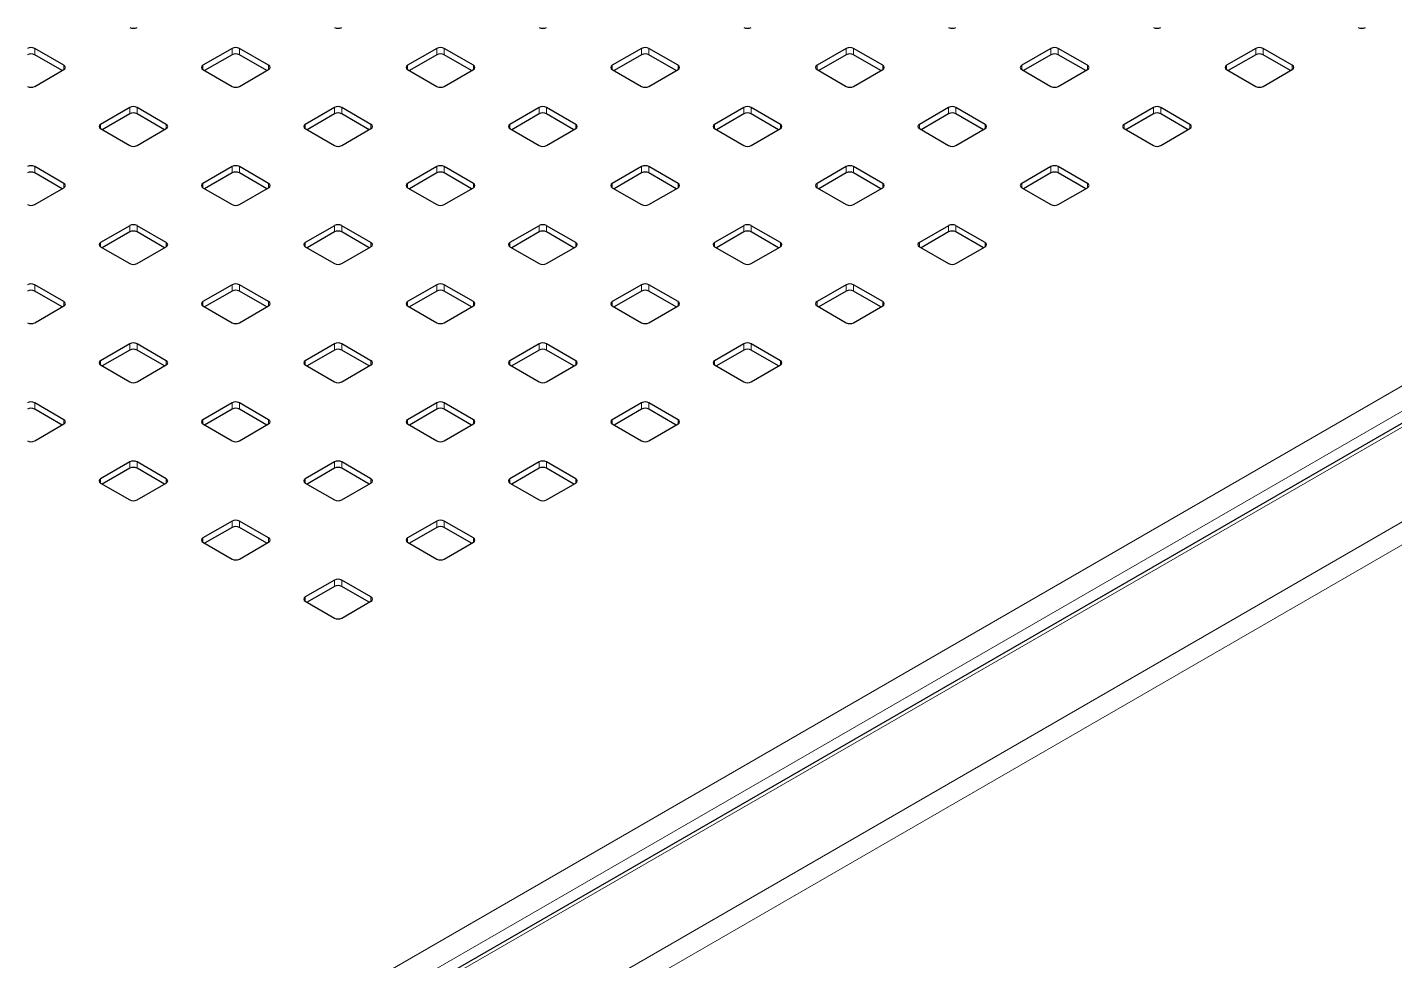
# Model space of a CAD drawing. Header units: millimetres. Extents: x -218071 to -203542, y 15363 to 51382.
# Drawn here: x -216949.65 to -216923.21, y 51084.03 to 51102.08 of the extents above; entities that cross this region are included whole.
import ezdxf

# ---------------------------------------------------------------- set-up
doc = ezdxf.new("R2010")
doc.units = ezdxf.units.MM
doc.header["$LTSCALE"] = 4
doc.layers.add('TPF-EQUIPEMENT', color=7, linetype='Continuous')

msp = doc.modelspace()

# ---------------------------------------------------------------- linework, layer by layer
at = {"layer": 'TPF-EQUIPEMENT', "color": 7, "linetype": 'Continuous', "lineweight": 25}
for p, q in [((-216812.005, 51158.526), (-216949.325, 51079.272)), ((-216948.947, 51101.35), (-216949.513, 51101.676)), ((-216948.983, 51101.248), (-216949.513, 51101.554)), ((-216945.695, 51101.676), (-216946.26, 51101.35)), ((-216945.695, 51101.554), (-216946.225, 51101.248)), ((-216944.988, 51101.35), (-216945.553, 51101.676)), ((-216945.023, 51101.248), (-216945.553, 51101.554)), ((-216941.735, 51101.676), (-216942.301, 51101.35)), ((-216941.735, 51101.554), (-216942.265, 51101.248)), ((-216941.028, 51101.35), (-216941.594, 51101.676)), ((-216941.063, 51101.248), (-216941.594, 51101.554)), ((-216937.775, 51101.676), (-216938.341, 51101.35)), ((-216937.775, 51101.554), (-216938.305, 51101.248)), ((-216937.068, 51101.35), (-216937.634, 51101.676)), ((-216937.104, 51101.248), (-216937.634, 51101.554)), ((-216933.815, 51101.676), (-216934.381, 51101.35)), ((-216933.815, 51101.554), (-216934.346, 51101.248)), ((-216933.108, 51101.35), (-216933.674, 51101.676)), ((-216933.144, 51101.248), (-216933.674, 51101.554)), ((-216929.856, 51101.676), (-216930.421, 51101.35)), ((-216929.856, 51101.554), (-216930.386, 51101.248)), ((-216929.148, 51101.35), (-216929.714, 51101.676)), ((-216929.184, 51101.248), (-216929.714, 51101.554)), ((-216925.896, 51101.676), (-216926.461, 51101.35)), ((-216925.896, 51101.554), (-216926.426, 51101.248)), ((-216925.189, 51101.35), (-216925.754, 51101.676)), ((-216925.224, 51101.248), (-216925.754, 51101.554)), ((-216949.513, 51100.942), (-216948.947, 51101.268)), ((-216946.26, 51101.268), (-216945.695, 51100.942)), ((-216945.553, 51100.942), (-216944.988, 51101.268)), ((-216942.301, 51101.268), (-216941.735, 51100.942)), ((-216941.594, 51100.942), (-216941.028, 51101.268)), ((-216938.341, 51101.268), (-216937.775, 51100.942)), ((-216937.634, 51100.942), (-216937.068, 51101.268)), ((-216934.381, 51101.268), (-216933.815, 51100.942)), ((-216933.674, 51100.942), (-216933.108, 51101.268)), ((-216930.421, 51101.268), (-216929.856, 51100.942)), ((-216929.714, 51100.942), (-216929.148, 51101.268)), ((-216926.461, 51101.268), (-216925.896, 51100.942)), ((-216925.754, 51100.942), (-216925.189, 51101.268)), ((-216947.675, 51100.534), (-216948.24, 51100.207)), ((-216946.968, 51100.207), (-216947.533, 51100.534)), ((-216943.715, 51100.534), (-216944.281, 51100.207)), ((-216943.008, 51100.207), (-216943.573, 51100.534)), ((-216939.755, 51100.534), (-216940.321, 51100.207)), ((-216939.048, 51100.207), (-216939.614, 51100.534)), ((-216935.795, 51100.534), (-216936.361, 51100.207)), ((-216935.088, 51100.207), (-216935.654, 51100.534)), ((-216931.836, 51100.534), (-216932.401, 51100.207)), ((-216931.128, 51100.207), (-216931.694, 51100.534)), ((-216927.876, 51100.534), (-216928.441, 51100.207)), ((-216927.169, 51100.207), (-216927.734, 51100.534)), ((-216947.675, 51100.411), (-216948.205, 51100.105)), ((-216947.003, 51100.105), (-216947.533, 51100.411)), ((-216943.715, 51100.411), (-216944.245, 51100.105)), ((-216943.043, 51100.105), (-216943.573, 51100.411)), ((-216939.755, 51100.411), (-216940.285, 51100.105)), ((-216939.083, 51100.105), (-216939.614, 51100.411)), ((-216935.795, 51100.411), (-216936.326, 51100.105)), ((-216935.124, 51100.105), (-216935.654, 51100.411)), ((-216931.836, 51100.411), (-216932.366, 51100.105)), ((-216931.164, 51100.105), (-216931.694, 51100.411)), ((-216927.876, 51100.411), (-216928.406, 51100.105)), ((-216927.204, 51100.105), (-216927.734, 51100.411)), ((-216948.24, 51100.125), (-216947.675, 51099.799)), ((-216947.533, 51099.799), (-216946.968, 51100.125)), ((-216944.281, 51100.125), (-216943.715, 51099.799)), ((-216943.573, 51099.799), (-216943.008, 51100.125)), ((-216940.321, 51100.125), (-216939.755, 51099.799)), ((-216939.614, 51099.799), (-216939.048, 51100.125)), ((-216936.361, 51100.125), (-216935.795, 51099.799)), ((-216935.654, 51099.799), (-216935.088, 51100.125)), ((-216932.401, 51100.125), (-216931.836, 51099.799)), ((-216931.694, 51099.799), (-216931.128, 51100.125)), ((-216928.441, 51100.125), (-216927.876, 51099.799)), ((-216927.734, 51099.799), (-216927.169, 51100.125)), ((-216948.947, 51099.064), (-216949.513, 51099.391)), ((-216945.695, 51099.391), (-216946.26, 51099.064)), ((-216944.988, 51099.064), (-216945.553, 51099.391)), ((-216941.735, 51099.391), (-216942.301, 51099.064)), ((-216941.028, 51099.064), (-216941.594, 51099.391)), ((-216937.775, 51099.391), (-216938.341, 51099.064)), ((-216937.068, 51099.064), (-216937.634, 51099.391)), ((-216933.815, 51099.391), (-216934.381, 51099.064)), ((-216933.108, 51099.064), (-216933.674, 51099.391)), ((-216929.856, 51099.391), (-216930.421, 51099.064)), ((-216929.148, 51099.064), (-216929.714, 51099.391)), ((-216948.983, 51098.962), (-216949.513, 51099.268)), ((-216945.695, 51099.268), (-216946.225, 51098.962)), ((-216945.023, 51098.962), (-216945.553, 51099.268)), ((-216941.735, 51099.268), (-216942.265, 51098.962)), ((-216941.063, 51098.962), (-216941.594, 51099.268)), ((-216937.775, 51099.268), (-216938.305, 51098.962)), ((-216937.104, 51098.962), (-216937.634, 51099.268)), ((-216933.815, 51099.268), (-216934.346, 51098.962)), ((-216933.144, 51098.962), (-216933.674, 51099.268)), ((-216929.856, 51099.268), (-216930.386, 51098.962)), ((-216929.184, 51098.962), (-216929.714, 51099.268)), ((-216949.513, 51098.656), (-216948.947, 51098.983)), ((-216946.26, 51098.983), (-216945.695, 51098.656)), ((-216945.553, 51098.656), (-216944.988, 51098.983)), ((-216942.301, 51098.983), (-216941.735, 51098.656)), ((-216941.594, 51098.656), (-216941.028, 51098.983)), ((-216938.341, 51098.983), (-216937.775, 51098.656)), ((-216937.634, 51098.656), (-216937.068, 51098.983)), ((-216934.381, 51098.983), (-216933.815, 51098.656)), ((-216933.674, 51098.656), (-216933.108, 51098.983)), ((-216930.421, 51098.983), (-216929.856, 51098.656)), ((-216929.714, 51098.656), (-216929.148, 51098.983)), ((-216947.675, 51098.248), (-216948.24, 51097.922)), ((-216947.675, 51098.126), (-216948.205, 51097.82)), ((-216946.968, 51097.922), (-216947.533, 51098.248)), ((-216947.003, 51097.82), (-216947.533, 51098.126)), ((-216943.715, 51098.248), (-216944.281, 51097.922)), ((-216943.715, 51098.126), (-216944.245, 51097.82)), ((-216943.008, 51097.922), (-216943.573, 51098.248)), ((-216943.043, 51097.82), (-216943.573, 51098.126)), ((-216939.755, 51098.248), (-216940.321, 51097.922)), ((-216939.755, 51098.126), (-216940.285, 51097.82)), ((-216939.048, 51097.922), (-216939.614, 51098.248)), ((-216939.083, 51097.82), (-216939.614, 51098.126)), ((-216935.795, 51098.248), (-216936.361, 51097.922)), ((-216935.795, 51098.126), (-216936.326, 51097.82)), ((-216935.088, 51097.922), (-216935.654, 51098.248)), ((-216935.124, 51097.82), (-216935.654, 51098.126)), ((-216931.836, 51098.248), (-216932.401, 51097.922)), ((-216931.836, 51098.126), (-216932.366, 51097.82)), ((-216931.128, 51097.922), (-216931.694, 51098.248)), ((-216931.164, 51097.82), (-216931.694, 51098.126)), ((-216948.24, 51097.84), (-216947.675, 51097.514)), ((-216947.533, 51097.514), (-216946.968, 51097.84)), ((-216944.281, 51097.84), (-216943.715, 51097.514)), ((-216943.573, 51097.514), (-216943.008, 51097.84)), ((-216940.321, 51097.84), (-216939.755, 51097.514)), ((-216939.614, 51097.514), (-216939.048, 51097.84)), ((-216936.361, 51097.84), (-216935.795, 51097.514)), ((-216935.654, 51097.514), (-216935.088, 51097.84)), ((-216932.401, 51097.84), (-216931.836, 51097.514)), ((-216931.694, 51097.514), (-216931.128, 51097.84)), ((-216948.947, 51096.779), (-216949.513, 51097.106)), ((-216948.983, 51096.677), (-216949.513, 51096.983)), ((-216945.695, 51097.106), (-216946.26, 51096.779)), ((-216945.695, 51096.983), (-216946.225, 51096.677)), ((-216944.988, 51096.779), (-216945.553, 51097.106)), ((-216945.023, 51096.677), (-216945.553, 51096.983)), ((-216941.735, 51097.106), (-216942.301, 51096.779)), ((-216941.735, 51096.983), (-216942.265, 51096.677)), ((-216941.028, 51096.779), (-216941.594, 51097.106)), ((-216941.063, 51096.677), (-216941.594, 51096.983)), ((-216937.775, 51097.106), (-216938.341, 51096.779)), ((-216937.775, 51096.983), (-216938.305, 51096.677)), ((-216937.068, 51096.779), (-216937.634, 51097.106)), ((-216937.104, 51096.677), (-216937.634, 51096.983)), ((-216933.815, 51097.106), (-216934.381, 51096.779)), ((-216933.815, 51096.983), (-216934.346, 51096.677)), ((-216933.108, 51096.779), (-216933.674, 51097.106)), ((-216933.144, 51096.677), (-216933.674, 51096.983)), ((-216949.513, 51096.371), (-216948.947, 51096.697)), ((-216946.26, 51096.697), (-216945.695, 51096.371)), ((-216945.553, 51096.371), (-216944.988, 51096.697)), ((-216942.301, 51096.697), (-216941.735, 51096.371)), ((-216941.594, 51096.371), (-216941.028, 51096.697)), ((-216938.341, 51096.697), (-216937.775, 51096.371)), ((-216937.634, 51096.371), (-216937.068, 51096.697)), ((-216934.381, 51096.697), (-216933.815, 51096.371)), ((-216933.674, 51096.371), (-216933.108, 51096.697)), ((-216947.675, 51095.963), (-216948.24, 51095.636)), ((-216946.968, 51095.636), (-216947.533, 51095.963)), ((-216943.715, 51095.963), (-216944.281, 51095.636)), ((-216943.008, 51095.636), (-216943.573, 51095.963)), ((-216939.755, 51095.963), (-216940.321, 51095.636)), ((-216939.048, 51095.636), (-216939.614, 51095.963)), ((-216935.795, 51095.963), (-216936.361, 51095.636)), ((-216935.088, 51095.636), (-216935.654, 51095.963)), ((-216947.675, 51095.84), (-216948.205, 51095.534)), ((-216947.003, 51095.534), (-216947.533, 51095.84)), ((-216943.715, 51095.84), (-216944.245, 51095.534)), ((-216943.043, 51095.534), (-216943.573, 51095.84)), ((-216939.755, 51095.84), (-216940.285, 51095.534)), ((-216939.083, 51095.534), (-216939.614, 51095.84)), ((-216935.795, 51095.84), (-216936.326, 51095.534)), ((-216935.124, 51095.534), (-216935.654, 51095.84)), ((-216948.24, 51095.555), (-216947.675, 51095.228)), ((-216947.533, 51095.228), (-216946.968, 51095.555)), ((-216944.281, 51095.555), (-216943.715, 51095.228)), ((-216943.573, 51095.228), (-216943.008, 51095.555)), ((-216940.321, 51095.555), (-216939.755, 51095.228)), ((-216939.614, 51095.228), (-216939.048, 51095.555)), ((-216936.361, 51095.555), (-216935.795, 51095.228)), ((-216935.654, 51095.228), (-216935.088, 51095.555)), ((-216948.947, 51094.494), (-216949.513, 51094.82)), ((-216948.983, 51094.392), (-216949.513, 51094.698)), ((-216945.695, 51094.82), (-216946.26, 51094.494)), ((-216945.695, 51094.698), (-216946.225, 51094.392)), ((-216944.988, 51094.494), (-216945.553, 51094.82)), ((-216945.023, 51094.392), (-216945.553, 51094.698)), ((-216941.735, 51094.82), (-216942.301, 51094.494)), ((-216941.735, 51094.698), (-216942.265, 51094.392)), ((-216941.028, 51094.494), (-216941.594, 51094.82)), ((-216941.063, 51094.392), (-216941.594, 51094.698)), ((-216937.775, 51094.82), (-216938.341, 51094.494)), ((-216937.775, 51094.698), (-216938.305, 51094.392)), ((-216937.068, 51094.494), (-216937.634, 51094.82)), ((-216937.104, 51094.392), (-216937.634, 51094.698)), ((-216949.513, 51094.086), (-216948.947, 51094.412)), ((-216946.26, 51094.412), (-216945.695, 51094.086)), ((-216945.553, 51094.086), (-216944.988, 51094.412)), ((-216942.301, 51094.412), (-216941.735, 51094.086)), ((-216941.594, 51094.086), (-216941.028, 51094.412)), ((-216938.341, 51094.412), (-216937.775, 51094.086)), ((-216937.634, 51094.086), (-216937.068, 51094.412)), ((-216947.675, 51093.677), (-216948.24, 51093.351)), ((-216947.675, 51093.555), (-216948.205, 51093.249)), ((-216946.968, 51093.351), (-216947.533, 51093.677)), ((-216947.003, 51093.249), (-216947.533, 51093.555)), ((-216943.715, 51093.677), (-216944.281, 51093.351)), ((-216943.715, 51093.555), (-216944.245, 51093.249)), ((-216943.008, 51093.351), (-216943.573, 51093.677)), ((-216943.043, 51093.249), (-216943.573, 51093.555)), ((-216939.755, 51093.677), (-216940.321, 51093.351)), ((-216939.755, 51093.555), (-216940.285, 51093.249)), ((-216939.048, 51093.351), (-216939.614, 51093.677)), ((-216939.083, 51093.249), (-216939.614, 51093.555)), ((-216948.24, 51093.269), (-216947.675, 51092.943)), ((-216947.533, 51092.943), (-216946.968, 51093.269)), ((-216944.281, 51093.269), (-216943.715, 51092.943)), ((-216943.573, 51092.943), (-216943.008, 51093.269)), ((-216940.321, 51093.269), (-216939.755, 51092.943)), ((-216939.614, 51092.943), (-216939.048, 51093.269)), ((-216945.695, 51092.535), (-216946.26, 51092.208)), ((-216944.988, 51092.208), (-216945.553, 51092.535)), ((-216941.735, 51092.535), (-216942.301, 51092.208)), ((-216941.028, 51092.208), (-216941.594, 51092.535)), ((-216945.695, 51092.412), (-216946.225, 51092.106)), ((-216945.023, 51092.106), (-216945.553, 51092.412)), ((-216941.735, 51092.412), (-216942.265, 51092.106)), ((-216941.063, 51092.106), (-216941.594, 51092.412)), ((-216946.26, 51092.127), (-216945.695, 51091.8)), ((-216945.553, 51091.8), (-216944.988, 51092.127)), ((-216942.301, 51092.127), (-216941.735, 51091.8)), ((-216941.594, 51091.8), (-216941.028, 51092.127)), ((-216943.715, 51091.392), (-216944.281, 51091.066)), ((-216943.715, 51091.27), (-216944.245, 51090.964)), ((-216943.008, 51091.066), (-216943.573, 51091.392)), ((-216943.043, 51090.964), (-216943.573, 51091.27)), ((-216944.281, 51090.984), (-216943.715, 51090.657)), ((-216943.573, 51090.657), (-216943.008, 51090.984))]:
    msp.add_line(p, q, dxfattribs=at)
at = {"layer": 'TPF-EQUIPEMENT', "color": 8, "linetype": 'Continuous', "lineweight": 18}
for p, q in [((-216949.213, 51079.261), (-216811.893, 51158.515)), ((-216949.725, 51079.761), (-216814.385, 51157.872)), ((-216949.609, 51079.338), (-216814.077, 51157.56)), ((-216947.623, 51078.344), (-216810.303, 51157.597)), ((-216947.414, 51078.021), (-216810.094, 51157.274)), ((-216949.513, 51101.554), (-216949.513, 51101.676)), ((-216945.695, 51101.554), (-216945.695, 51101.676)), ((-216945.553, 51101.554), (-216945.553, 51101.676)), ((-216941.735, 51101.554), (-216941.735, 51101.676)), ((-216941.594, 51101.554), (-216941.594, 51101.676)), ((-216937.775, 51101.554), (-216937.775, 51101.676)), ((-216937.634, 51101.554), (-216937.634, 51101.676)), ((-216933.815, 51101.554), (-216933.815, 51101.676)), ((-216933.674, 51101.554), (-216933.674, 51101.676)), ((-216929.856, 51101.554), (-216929.856, 51101.676)), ((-216929.714, 51101.554), (-216929.714, 51101.676)), ((-216925.896, 51101.554), (-216925.896, 51101.676)), ((-216925.754, 51101.554), (-216925.754, 51101.676)), ((-216948.947, 51101.268), (-216948.947, 51101.35)), ((-216946.26, 51101.268), (-216946.26, 51101.35)), ((-216944.988, 51101.268), (-216944.988, 51101.35)), ((-216942.301, 51101.268), (-216942.301, 51101.35)), ((-216941.028, 51101.268), (-216941.028, 51101.35)), ((-216938.341, 51101.268), (-216938.341, 51101.35)), ((-216937.068, 51101.268), (-216937.068, 51101.35)), ((-216934.381, 51101.268), (-216934.381, 51101.35)), ((-216933.108, 51101.268), (-216933.108, 51101.35)), ((-216930.421, 51101.268), (-216930.421, 51101.35)), ((-216929.148, 51101.268), (-216929.148, 51101.35)), ((-216926.461, 51101.268), (-216926.461, 51101.35)), ((-216925.189, 51101.268), (-216925.189, 51101.35)), ((-216947.675, 51100.411), (-216947.675, 51100.534)), ((-216947.533, 51100.411), (-216947.533, 51100.534)), ((-216943.715, 51100.411), (-216943.715, 51100.534)), ((-216943.573, 51100.411), (-216943.573, 51100.534)), ((-216939.755, 51100.411), (-216939.755, 51100.534)), ((-216939.614, 51100.411), (-216939.614, 51100.534)), ((-216935.795, 51100.411), (-216935.795, 51100.534)), ((-216935.654, 51100.411), (-216935.654, 51100.534)), ((-216931.836, 51100.411), (-216931.836, 51100.534)), ((-216931.694, 51100.411), (-216931.694, 51100.534)), ((-216927.876, 51100.411), (-216927.876, 51100.534)), ((-216927.734, 51100.411), (-216927.734, 51100.534)), ((-216948.24, 51100.125), (-216948.24, 51100.207)), ((-216946.968, 51100.125), (-216946.968, 51100.207)), ((-216944.281, 51100.125), (-216944.281, 51100.207)), ((-216943.008, 51100.125), (-216943.008, 51100.207)), ((-216940.321, 51100.125), (-216940.321, 51100.207)), ((-216939.048, 51100.125), (-216939.048, 51100.207)), ((-216936.361, 51100.125), (-216936.361, 51100.207)), ((-216935.088, 51100.125), (-216935.088, 51100.207)), ((-216932.401, 51100.125), (-216932.401, 51100.207)), ((-216931.128, 51100.125), (-216931.128, 51100.207)), ((-216928.441, 51100.125), (-216928.441, 51100.207)), ((-216927.169, 51100.125), (-216927.169, 51100.207)), ((-216949.513, 51099.268), (-216949.513, 51099.391)), ((-216945.695, 51099.268), (-216945.695, 51099.391)), ((-216945.553, 51099.268), (-216945.553, 51099.391)), ((-216941.735, 51099.268), (-216941.735, 51099.391)), ((-216941.594, 51099.268), (-216941.594, 51099.391)), ((-216937.775, 51099.268), (-216937.775, 51099.391)), ((-216937.634, 51099.268), (-216937.634, 51099.391)), ((-216933.815, 51099.268), (-216933.815, 51099.391)), ((-216933.674, 51099.268), (-216933.674, 51099.391)), ((-216929.856, 51099.268), (-216929.856, 51099.391)), ((-216929.714, 51099.268), (-216929.714, 51099.391)), ((-216948.947, 51098.983), (-216948.947, 51099.064)), ((-216946.26, 51098.983), (-216946.26, 51099.064)), ((-216944.988, 51098.983), (-216944.988, 51099.064)), ((-216942.301, 51098.983), (-216942.301, 51099.064)), ((-216941.028, 51098.983), (-216941.028, 51099.064)), ((-216938.341, 51098.983), (-216938.341, 51099.064)), ((-216937.068, 51098.983), (-216937.068, 51099.064)), ((-216934.381, 51098.983), (-216934.381, 51099.064)), ((-216933.108, 51098.983), (-216933.108, 51099.064)), ((-216930.421, 51098.983), (-216930.421, 51099.064)), ((-216929.148, 51098.983), (-216929.148, 51099.064)), ((-216947.675, 51098.126), (-216947.675, 51098.248)), ((-216947.533, 51098.126), (-216947.533, 51098.248)), ((-216943.715, 51098.126), (-216943.715, 51098.248)), ((-216943.573, 51098.126), (-216943.573, 51098.248)), ((-216939.755, 51098.126), (-216939.755, 51098.248)), ((-216939.614, 51098.126), (-216939.614, 51098.248)), ((-216935.795, 51098.126), (-216935.795, 51098.248)), ((-216935.654, 51098.126), (-216935.654, 51098.248)), ((-216931.836, 51098.126), (-216931.836, 51098.248)), ((-216931.694, 51098.126), (-216931.694, 51098.248)), ((-216948.24, 51097.84), (-216948.24, 51097.922)), ((-216946.968, 51097.84), (-216946.968, 51097.922)), ((-216944.281, 51097.84), (-216944.281, 51097.922)), ((-216943.008, 51097.84), (-216943.008, 51097.922)), ((-216940.321, 51097.84), (-216940.321, 51097.922)), ((-216939.048, 51097.84), (-216939.048, 51097.922)), ((-216936.361, 51097.84), (-216936.361, 51097.922)), ((-216935.088, 51097.84), (-216935.088, 51097.922)), ((-216932.401, 51097.84), (-216932.401, 51097.922)), ((-216931.128, 51097.84), (-216931.128, 51097.922)), ((-216949.513, 51096.983), (-216949.513, 51097.106)), ((-216945.695, 51096.983), (-216945.695, 51097.106)), ((-216945.553, 51096.983), (-216945.553, 51097.106)), ((-216941.735, 51096.983), (-216941.735, 51097.106)), ((-216941.594, 51096.983), (-216941.594, 51097.106)), ((-216937.775, 51096.983), (-216937.775, 51097.106)), ((-216937.634, 51096.983), (-216937.634, 51097.106)), ((-216933.815, 51096.983), (-216933.815, 51097.106)), ((-216933.674, 51096.983), (-216933.674, 51097.106)), ((-216948.947, 51096.697), (-216948.947, 51096.779)), ((-216946.26, 51096.697), (-216946.26, 51096.779)), ((-216944.988, 51096.697), (-216944.988, 51096.779)), ((-216942.301, 51096.697), (-216942.301, 51096.779)), ((-216941.028, 51096.697), (-216941.028, 51096.779)), ((-216938.341, 51096.697), (-216938.341, 51096.779)), ((-216937.068, 51096.697), (-216937.068, 51096.779)), ((-216934.381, 51096.697), (-216934.381, 51096.779)), ((-216933.108, 51096.697), (-216933.108, 51096.779)), ((-216947.675, 51095.84), (-216947.675, 51095.963)), ((-216947.533, 51095.84), (-216947.533, 51095.963)), ((-216943.715, 51095.84), (-216943.715, 51095.963)), ((-216943.573, 51095.84), (-216943.573, 51095.963)), ((-216939.755, 51095.84), (-216939.755, 51095.963)), ((-216939.614, 51095.84), (-216939.614, 51095.963)), ((-216935.795, 51095.84), (-216935.795, 51095.963)), ((-216935.654, 51095.84), (-216935.654, 51095.963)), ((-216948.24, 51095.555), (-216948.24, 51095.636)), ((-216946.968, 51095.555), (-216946.968, 51095.636)), ((-216944.281, 51095.555), (-216944.281, 51095.636)), ((-216943.008, 51095.555), (-216943.008, 51095.636)), ((-216940.321, 51095.555), (-216940.321, 51095.636)), ((-216939.048, 51095.555), (-216939.048, 51095.636)), ((-216936.361, 51095.555), (-216936.361, 51095.636)), ((-216935.088, 51095.555), (-216935.088, 51095.636)), ((-216949.513, 51094.698), (-216949.513, 51094.82)), ((-216945.695, 51094.698), (-216945.695, 51094.82)), ((-216945.553, 51094.698), (-216945.553, 51094.82)), ((-216941.735, 51094.698), (-216941.735, 51094.82)), ((-216941.594, 51094.698), (-216941.594, 51094.82)), ((-216937.775, 51094.698), (-216937.775, 51094.82)), ((-216937.634, 51094.698), (-216937.634, 51094.82)), ((-216948.947, 51094.412), (-216948.947, 51094.494)), ((-216946.26, 51094.412), (-216946.26, 51094.494)), ((-216944.988, 51094.412), (-216944.988, 51094.494)), ((-216942.301, 51094.412), (-216942.301, 51094.494)), ((-216941.028, 51094.412), (-216941.028, 51094.494)), ((-216938.341, 51094.412), (-216938.341, 51094.494)), ((-216937.068, 51094.412), (-216937.068, 51094.494)), ((-216947.675, 51093.555), (-216947.675, 51093.677)), ((-216947.533, 51093.555), (-216947.533, 51093.677)), ((-216943.715, 51093.555), (-216943.715, 51093.677)), ((-216943.573, 51093.555), (-216943.573, 51093.677)), ((-216939.755, 51093.555), (-216939.755, 51093.677)), ((-216939.614, 51093.555), (-216939.614, 51093.677)), ((-216948.24, 51093.269), (-216948.24, 51093.351)), ((-216946.968, 51093.269), (-216946.968, 51093.351)), ((-216944.281, 51093.269), (-216944.281, 51093.351)), ((-216943.008, 51093.269), (-216943.008, 51093.351)), ((-216940.321, 51093.269), (-216940.321, 51093.351)), ((-216939.048, 51093.269), (-216939.048, 51093.351)), ((-216945.695, 51092.412), (-216945.695, 51092.535)), ((-216945.553, 51092.412), (-216945.553, 51092.535)), ((-216941.735, 51092.412), (-216941.735, 51092.535)), ((-216941.594, 51092.412), (-216941.594, 51092.535)), ((-216946.26, 51092.127), (-216946.26, 51092.208)), ((-216944.988, 51092.127), (-216944.988, 51092.208)), ((-216942.301, 51092.127), (-216942.301, 51092.208)), ((-216941.028, 51092.127), (-216941.028, 51092.208)), ((-216943.715, 51091.27), (-216943.715, 51091.392)), ((-216943.573, 51091.27), (-216943.573, 51091.392)), ((-216944.281, 51090.984), (-216944.281, 51091.066)), ((-216943.008, 51090.984), (-216943.008, 51091.066))]:
    msp.add_line(p, q, dxfattribs=at)
at = {"layer": 'TPF-EQUIPEMENT', "color": 7, "linetype": 'Continuous', "lineweight": 25}
for centre, radius, start, end in [((-216947.604, 51102.221), 0.154, 242.616, 297.384), ((-216943.644, 51102.221), 0.154, 242.616, 297.384), ((-216939.684, 51102.221), 0.154, 242.616, 297.384), ((-216935.725, 51102.221), 0.154, 242.616, 297.384), ((-216931.765, 51102.221), 0.154, 242.616, 297.384), ((-216927.805, 51102.221), 0.154, 242.616, 297.384), ((-216923.845, 51102.221), 0.154, 242.616, 297.384), ((-216949.584, 51101.54), 0.154, 62.616, 117.384), ((-216949.584, 51101.417), 0.154, 62.616, 117.384), ((-216945.624, 51101.54), 0.154, 62.616, 117.384), ((-216945.624, 51101.417), 0.154, 62.616, 117.384), ((-216941.664, 51101.54), 0.154, 62.616, 117.384), ((-216941.664, 51101.417), 0.154, 62.616, 117.384), ((-216937.704, 51101.54), 0.154, 62.616, 117.384), ((-216937.704, 51101.417), 0.154, 62.616, 117.384), ((-216933.745, 51101.54), 0.154, 62.616, 117.384), ((-216933.745, 51101.417), 0.154, 62.616, 117.384), ((-216929.785, 51101.54), 0.154, 62.616, 117.384), ((-216929.785, 51101.417), 0.154, 62.616, 117.384), ((-216925.825, 51101.54), 0.154, 62.616, 117.384), ((-216925.825, 51101.417), 0.154, 62.616, 117.384), ((-216948.963, 51101.309), 0.0436, 290.7714, 69.2286), ((-216946.245, 51101.309), 0.0436, 110.7714, 249.2286), ((-216945.003, 51101.309), 0.0436, 290.7714, 69.2286), ((-216942.285, 51101.309), 0.0436, 110.7714, 249.2286), ((-216941.043, 51101.309), 0.0436, 290.7714, 69.2286), ((-216938.325, 51101.309), 0.0436, 110.7714, 249.2286), ((-216937.084, 51101.309), 0.0436, 290.7714, 69.2286), ((-216934.366, 51101.309), 0.0436, 110.7714, 249.2286), ((-216933.124, 51101.309), 0.0436, 290.7714, 69.2286), ((-216930.406, 51101.309), 0.0436, 110.7714, 249.2286), ((-216929.164, 51101.309), 0.0436, 290.7714, 69.2286), ((-216926.446, 51101.309), 0.0436, 110.7714, 249.2286), ((-216925.204, 51101.309), 0.0436, 290.7714, 69.2286), ((-216949.584, 51101.078), 0.154, 242.616, 297.384), ((-216945.624, 51101.078), 0.154, 242.616, 297.384), ((-216941.664, 51101.078), 0.154, 242.616, 297.384), ((-216937.704, 51101.078), 0.154, 242.616, 297.384), ((-216933.745, 51101.078), 0.154, 242.616, 297.384), ((-216929.785, 51101.078), 0.154, 242.616, 297.384), ((-216925.825, 51101.078), 0.154, 242.616, 297.384), ((-216947.604, 51100.397), 0.154, 62.616, 117.384), ((-216947.604, 51100.275), 0.154, 62.616, 117.384), ((-216943.644, 51100.397), 0.154, 62.616, 117.384), ((-216943.644, 51100.275), 0.154, 62.616, 117.384), ((-216939.684, 51100.397), 0.154, 62.616, 117.384), ((-216939.684, 51100.275), 0.154, 62.616, 117.384), ((-216935.725, 51100.397), 0.154, 62.616, 117.384), ((-216935.725, 51100.275), 0.154, 62.616, 117.384), ((-216931.765, 51100.397), 0.154, 62.616, 117.384), ((-216931.765, 51100.275), 0.154, 62.616, 117.384), ((-216927.805, 51100.397), 0.154, 62.616, 117.384), ((-216927.805, 51100.275), 0.154, 62.616, 117.384), ((-216948.225, 51100.166), 0.0436, 110.7714, 249.2286), ((-216946.983, 51100.166), 0.0436, 290.7714, 69.2286), ((-216944.265, 51100.166), 0.0436, 110.7714, 249.2286), ((-216943.023, 51100.166), 0.0436, 290.7714, 69.2286), ((-216940.305, 51100.166), 0.0436, 110.7714, 249.2286), ((-216939.063, 51100.166), 0.0436, 290.7714, 69.2286), ((-216936.346, 51100.166), 0.0436, 110.7714, 249.2286), ((-216935.104, 51100.166), 0.0436, 290.7714, 69.2286), ((-216932.386, 51100.166), 0.0436, 110.7714, 249.2286), ((-216931.144, 51100.166), 0.0436, 290.7714, 69.2286), ((-216928.426, 51100.166), 0.0436, 110.7714, 249.2286), ((-216927.184, 51100.166), 0.0436, 290.7714, 69.2286), ((-216947.604, 51099.935), 0.154, 242.616, 297.384), ((-216943.644, 51099.935), 0.154, 242.616, 297.384), ((-216939.684, 51099.935), 0.154, 242.616, 297.384), ((-216935.725, 51099.935), 0.154, 242.616, 297.384), ((-216931.765, 51099.935), 0.154, 242.616, 297.384), ((-216927.805, 51099.935), 0.154, 242.616, 297.384), ((-216949.584, 51099.254), 0.154, 62.616, 117.384), ((-216945.624, 51099.254), 0.154, 62.616, 117.384), ((-216941.664, 51099.254), 0.154, 62.616, 117.384), ((-216937.704, 51099.254), 0.154, 62.616, 117.384), ((-216933.745, 51099.254), 0.154, 62.616, 117.384), ((-216929.785, 51099.254), 0.154, 62.616, 117.384), ((-216949.584, 51099.132), 0.154, 62.616, 117.384), ((-216945.624, 51099.132), 0.154, 62.616, 117.384), ((-216941.664, 51099.132), 0.154, 62.616, 117.384), ((-216937.704, 51099.132), 0.154, 62.616, 117.384), ((-216933.745, 51099.132), 0.154, 62.616, 117.384), ((-216929.785, 51099.132), 0.154, 62.616, 117.384), ((-216948.963, 51099.024), 0.0436, 290.7714, 69.2286), ((-216946.245, 51099.024), 0.0436, 110.7714, 249.2286), ((-216945.003, 51099.024), 0.0436, 290.7714, 69.2286), ((-216942.285, 51099.024), 0.0436, 110.7714, 249.2286), ((-216941.043, 51099.024), 0.0436, 290.7714, 69.2286), ((-216938.325, 51099.024), 0.0436, 110.7714, 249.2286), ((-216937.084, 51099.024), 0.0436, 290.7714, 69.2286), ((-216934.366, 51099.024), 0.0436, 110.7714, 249.2286), ((-216933.124, 51099.024), 0.0436, 290.7714, 69.2286), ((-216930.406, 51099.024), 0.0436, 110.7714, 249.2286), ((-216929.164, 51099.024), 0.0436, 290.7714, 69.2286), ((-216949.584, 51098.793), 0.154, 242.616, 297.384), ((-216945.624, 51098.793), 0.154, 242.616, 297.384), ((-216941.664, 51098.793), 0.154, 242.616, 297.384), ((-216937.704, 51098.793), 0.154, 242.616, 297.384), ((-216933.745, 51098.793), 0.154, 242.616, 297.384), ((-216929.785, 51098.793), 0.154, 242.616, 297.384), ((-216947.604, 51098.112), 0.154, 62.616, 117.384), ((-216947.604, 51097.989), 0.154, 62.616, 117.384), ((-216943.644, 51098.112), 0.154, 62.616, 117.384), ((-216943.644, 51097.989), 0.154, 62.616, 117.384), ((-216939.684, 51098.112), 0.154, 62.616, 117.384), ((-216939.684, 51097.989), 0.154, 62.616, 117.384), ((-216935.725, 51098.112), 0.154, 62.616, 117.384), ((-216935.725, 51097.989), 0.154, 62.616, 117.384), ((-216931.765, 51098.112), 0.154, 62.616, 117.384), ((-216931.765, 51097.989), 0.154, 62.616, 117.384), ((-216948.225, 51097.881), 0.0436, 110.7714, 249.2286), ((-216946.983, 51097.881), 0.0436, 290.7714, 69.2286), ((-216944.265, 51097.881), 0.0436, 110.7714, 249.2286), ((-216943.023, 51097.881), 0.0436, 290.7714, 69.2286), ((-216940.305, 51097.881), 0.0436, 110.7714, 249.2286), ((-216939.063, 51097.881), 0.0436, 290.7714, 69.2286), ((-216936.346, 51097.881), 0.0436, 110.7714, 249.2286), ((-216935.104, 51097.881), 0.0436, 290.7714, 69.2286), ((-216932.386, 51097.881), 0.0436, 110.7714, 249.2286), ((-216931.144, 51097.881), 0.0436, 290.7714, 69.2286), ((-216947.604, 51097.65), 0.154, 242.616, 297.384), ((-216943.644, 51097.65), 0.154, 242.616, 297.384), ((-216939.684, 51097.65), 0.154, 242.616, 297.384), ((-216935.725, 51097.65), 0.154, 242.616, 297.384), ((-216931.765, 51097.65), 0.154, 242.616, 297.384), ((-216949.584, 51096.969), 0.154, 62.616, 117.384), ((-216949.584, 51096.846), 0.154, 62.616, 117.384), ((-216945.624, 51096.969), 0.154, 62.616, 117.384), ((-216945.624, 51096.846), 0.154, 62.616, 117.384), ((-216941.664, 51096.969), 0.154, 62.616, 117.384), ((-216941.664, 51096.846), 0.154, 62.616, 117.384), ((-216937.704, 51096.969), 0.154, 62.616, 117.384), ((-216937.704, 51096.846), 0.154, 62.616, 117.384), ((-216933.745, 51096.969), 0.154, 62.616, 117.384), ((-216933.745, 51096.846), 0.154, 62.616, 117.384), ((-216948.963, 51096.738), 0.0436, 290.7714, 69.2286), ((-216946.245, 51096.738), 0.0436, 110.7714, 249.2286), ((-216945.003, 51096.738), 0.0436, 290.7714, 69.2286), ((-216942.285, 51096.738), 0.0436, 110.7714, 249.2286), ((-216941.043, 51096.738), 0.0436, 290.7714, 69.2286), ((-216938.325, 51096.738), 0.0436, 110.7714, 249.2286), ((-216937.084, 51096.738), 0.0436, 290.7714, 69.2286), ((-216934.366, 51096.738), 0.0436, 110.7714, 249.2286), ((-216933.124, 51096.738), 0.0436, 290.7714, 69.2286), ((-216949.584, 51096.507), 0.154, 242.616, 297.384), ((-216945.624, 51096.507), 0.154, 242.616, 297.384), ((-216941.664, 51096.507), 0.154, 242.616, 297.384), ((-216937.704, 51096.507), 0.154, 242.616, 297.384), ((-216933.745, 51096.507), 0.154, 242.616, 297.384), ((-216947.604, 51095.826), 0.154, 62.616, 117.384), ((-216943.644, 51095.826), 0.154, 62.616, 117.384), ((-216939.684, 51095.826), 0.154, 62.616, 117.384), ((-216935.725, 51095.826), 0.154, 62.616, 117.384), ((-216947.604, 51095.704), 0.154, 62.616, 117.384), ((-216943.644, 51095.704), 0.154, 62.616, 117.384), ((-216939.684, 51095.704), 0.154, 62.616, 117.384), ((-216935.725, 51095.704), 0.154, 62.616, 117.384), ((-216948.225, 51095.596), 0.0436, 110.7714, 249.2286), ((-216946.983, 51095.596), 0.0436, 290.7714, 69.2286), ((-216944.265, 51095.596), 0.0436, 110.7714, 249.2286), ((-216943.023, 51095.596), 0.0436, 290.7714, 69.2286), ((-216940.305, 51095.596), 0.0436, 110.7714, 249.2286), ((-216939.063, 51095.596), 0.0436, 290.7714, 69.2286), ((-216936.346, 51095.596), 0.0436, 110.7714, 249.2286), ((-216935.104, 51095.596), 0.0436, 290.7714, 69.2286), ((-216947.604, 51095.365), 0.154, 242.616, 297.384), ((-216943.644, 51095.365), 0.154, 242.616, 297.384), ((-216939.684, 51095.365), 0.154, 242.616, 297.384), ((-216935.725, 51095.365), 0.154, 242.616, 297.384), ((-216949.584, 51094.684), 0.154, 62.616, 117.384), ((-216949.584, 51094.561), 0.154, 62.616, 117.384), ((-216945.624, 51094.684), 0.154, 62.616, 117.384), ((-216945.624, 51094.561), 0.154, 62.616, 117.384), ((-216941.664, 51094.684), 0.154, 62.616, 117.384), ((-216941.664, 51094.561), 0.154, 62.616, 117.384), ((-216937.704, 51094.684), 0.154, 62.616, 117.384), ((-216937.704, 51094.561), 0.154, 62.616, 117.384), ((-216948.963, 51094.453), 0.0436, 290.7714, 69.2286), ((-216946.245, 51094.453), 0.0436, 110.7714, 249.2286), ((-216945.003, 51094.453), 0.0436, 290.7714, 69.2286), ((-216942.285, 51094.453), 0.0436, 110.7714, 249.2286), ((-216941.043, 51094.453), 0.0436, 290.7714, 69.2286), ((-216938.325, 51094.453), 0.0436, 110.7714, 249.2286), ((-216937.084, 51094.453), 0.0436, 290.7714, 69.2286), ((-216949.584, 51094.222), 0.154, 242.616, 297.384), ((-216945.624, 51094.222), 0.154, 242.616, 297.384), ((-216941.664, 51094.222), 0.154, 242.616, 297.384), ((-216937.704, 51094.222), 0.154, 242.616, 297.384), ((-216947.604, 51093.541), 0.154, 62.616, 117.384), ((-216947.604, 51093.418), 0.154, 62.616, 117.384), ((-216943.644, 51093.541), 0.154, 62.616, 117.384), ((-216943.644, 51093.418), 0.154, 62.616, 117.384), ((-216939.684, 51093.541), 0.154, 62.616, 117.384), ((-216939.684, 51093.418), 0.154, 62.616, 117.384), ((-216948.225, 51093.31), 0.0436, 110.7714, 249.2286), ((-216946.983, 51093.31), 0.0436, 290.7714, 69.2286), ((-216944.265, 51093.31), 0.0436, 110.7714, 249.2286), ((-216943.023, 51093.31), 0.0436, 290.7714, 69.2286), ((-216940.305, 51093.31), 0.0436, 110.7714, 249.2286), ((-216939.063, 51093.31), 0.0436, 290.7714, 69.2286), ((-216947.604, 51093.079), 0.154, 242.616, 297.384), ((-216943.644, 51093.079), 0.154, 242.616, 297.384), ((-216939.684, 51093.079), 0.154, 242.616, 297.384), ((-216945.624, 51092.398), 0.154, 62.616, 117.384), ((-216941.664, 51092.398), 0.154, 62.616, 117.384), ((-216945.624, 51092.276), 0.154, 62.616, 117.384), ((-216941.664, 51092.276), 0.154, 62.616, 117.384), ((-216946.245, 51092.167), 0.0436, 110.7714, 249.2286), ((-216945.003, 51092.167), 0.0436, 290.7714, 69.2286), ((-216942.285, 51092.167), 0.0436, 110.7714, 249.2286), ((-216941.043, 51092.167), 0.0436, 290.7714, 69.2286), ((-216945.624, 51091.937), 0.154, 242.616, 297.384), ((-216941.664, 51091.937), 0.154, 242.616, 297.384), ((-216943.644, 51091.256), 0.154, 62.616, 117.384), ((-216943.644, 51091.133), 0.154, 62.616, 117.384), ((-216944.265, 51091.025), 0.0436, 110.7714, 249.2286), ((-216943.023, 51091.025), 0.0436, 290.7714, 69.2286), ((-216943.644, 51090.794), 0.154, 242.616, 297.384)]:
    msp.add_arc(centre, radius, start, end, dxfattribs=at)

doc.saveas('drawing.dxf')
